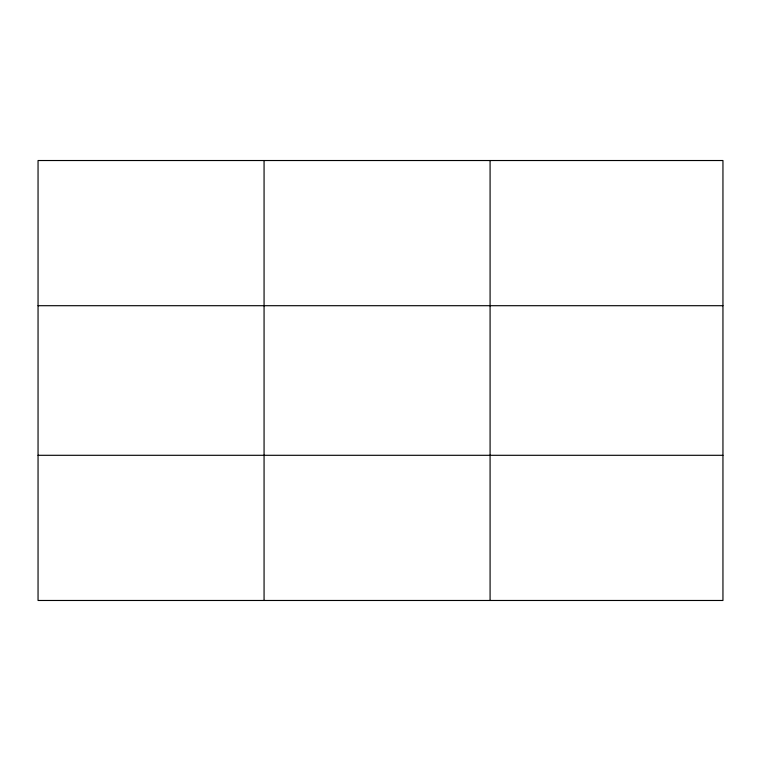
<?xml version="1.0" encoding="UTF-8"?>
<svg xmlns="http://www.w3.org/2000/svg" width="761" height="761" viewBox="0 0 761 761"><rect width="100%" height="100%" fill="white"/><g stroke="black" fill="none" stroke-linecap="round" stroke-linejoin="round"><path stroke-width="1.14" d="M264.067 600.477L264.067 160.523M490.084 600.477L490.084 160.523M722.95 455.297L722.95 600.477L38.05 600.477L38.05 160.523L722.95 160.523L722.95 455.297L38.05 455.297M38.05 305.703L722.95 305.703"/></g></svg>
